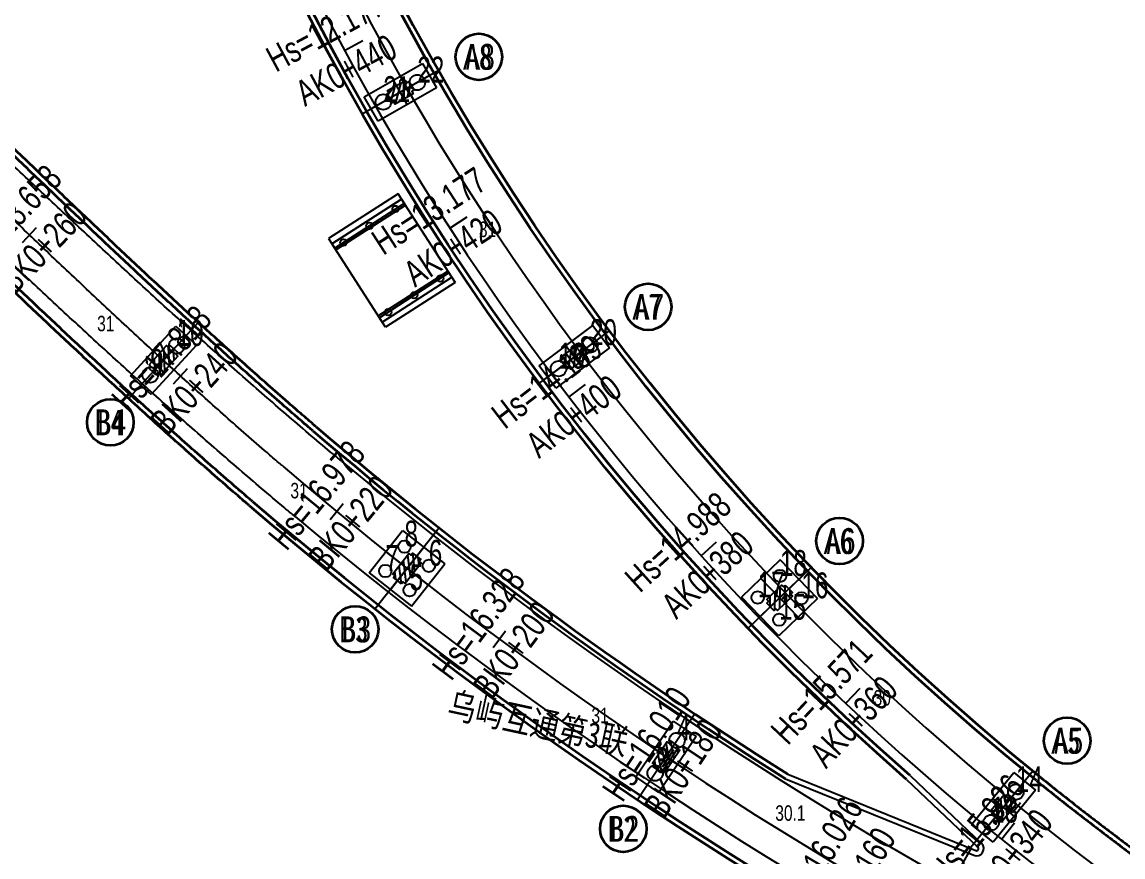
# Model space of a CAD drawing. Extents: x 0 to 558779, y 0 to 2762081.
# Drawn here: x 517249.7 to 517356.3, y 2757946.2 to 2758027 of the extents above; entities that cross this region are included whole.
import ezdxf
from ezdxf.enums import TextEntityAlignment as Align

# ---------------------------------------------------------------- set-up
doc = ezdxf.new("R2010")
doc.units = 0
doc.header["$LTSCALE"] = 20
doc.linetypes.add('CENTER', pattern=[2, 1.25, -0.25, 0.25, -0.25])
doc.linetypes.add('HIDDEN', pattern=[0.375, 0.25, -0.125])
for name, color, linetype in [('B-标线', 8, 'Continuous'), ('DL-互通边线', 75, 'Continuous'), ('DL-非机动车道边线', 6, 'Continuous'), ('L-主桥边线', 240, 'Continuous'), ('QL-主线桥墩', 191, 'Continuous'), ('QL-分孔线', 4, 'Continuous'), ('QL-墩号', 6, 'Continuous'), ('QL-桥墩', 191, 'Continuous'), ('QL-桥跨数值', 6, 'Continuous'), ('XW_2022', 7, 'Continuous'), ('XW_A-20220915', 7, 'Continuous'), ('XW_B-20220918', 7, 'Continuous'), ('交通层', 56, 'Continuous'), ('文本', 3, 'Continuous'), ('桩号-A', 7, 'Continuous'), ('设计高-A', 7, 'Continuous'), ('设计高-地面高-A', 7, 'Continuous'), ('设计高-地面高-B-20220918', 7, 'Continuous'), ('道路边线', 22, 'Continuous')]:
    doc.layers.add(name, color=color, linetype=linetype)
doc.layers.add('坐标标注', color=6, linetype='Continuous', plot=False)
doc.styles.add('FS', font='仿宋_GB2312.ttf', dxfattribs={"width": 0.75})
doc.styles.get("Standard").update_dxf_attribs({"font": 'fsdb_e.shx', "width": 0.7, "bigfont": 'hzdx.shx'})
doc.styles.add('仿宋', font='simfang_0.ttf', dxfattribs={"width": 0.8})
pattern_1 = [(51.1, (517345.593, 2757950.477), (-5.4356, 4.387), [5.08, -1.905]), (141.1, (517345.593, 2757950.477), (-4.387, -5.4356), [5.08, -1.905])]
pattern_2 = [(0, (0, 2e-10), (0, 6.985), [5.08, -1.905]), (90, (0, 2e-10), (-6.985, 4e-16), [5.08, -1.905])]
pattern_3 = [(0, (0, 0), (0, 6.985), [5.08, -1.905]), (90, (0, 0), (-6.985, 4e-16), [5.08, -1.905])]

# ---------------------------------------------------------------- blocks, each defined once
blk = doc.blocks.new('(9-1)8.5m花瓶墩单排桩2根1.5')
h = blk.add_hatch()
h.set_pattern_fill('ANGLE', color=256)
h.set_pattern_definition(pattern_2)
h.paths.add_polyline_path([(-1.25, -0.5), (-1.25, 0.5), (-1, 0.5), (-1, 0.75), (1, 0.75), (1, 0.5), (1.25, 0.5), (1.25, -0.5), (1, -0.5), (1, -0.75), (-1, -0.75), (-1, -0.5)])
h = blk.add_hatch()
h.set_pattern_fill('ANGLE', color=256)
h.set_pattern_definition(pattern_2)
h.paths.add_polyline_path([(-1.25, -0.5), (-1.25, 0.5), (-1, 0.5), (-1, 0.75), (1, 0.75), (1, 0.5), (1.25, 0.5), (1.25, -0.5), (1, -0.5), (1, -0.75), (-1, -0.75), (-1, -0.5)])
h = blk.add_hatch()
h.set_pattern_fill('ANSI31', color=3, scale=0.15)
h.paths.add_polyline_path([(-1.25, -0.5), (-1.25, 0.5), (-1, 0.5), (-1, 0.75), (1, 0.75), (1, 0.5), (1.25, 0.5), (1.25, -0.5), (1, -0.5), (1, -0.75), (-1, -0.75), (-1, -0.5)])
at = {"layer": 'QL-桥墩', "color": 1}
for p, q in [((-3.25, -1.35), (-3.25, 1.35)), ((-3.25, 1.35), (3.25, 1.35)), ((3.25, 1.35), (3.25, -1.35)), ((3.25, -1.35), (-3.25, -1.35))]:
    blk.add_line(p, q, dxfattribs=at)
at = {"layer": 'QL-桥墩', "color": 3, "linetype": 'CENTER'}
for p, q in [((0, -1.35), (0, 1.35)), ((3.25, 0), (-3.25, 0))]:
    blk.add_line(p, q, dxfattribs=at)
at = {"layer": 'QL-桥墩', "color": 1, "ltscale": 0.1}
blk.add_lwpolyline([(-1.25, -0.5), (-1.25, 0.5), (-1, 0.5), (-1, 0.75), (1, 0.75), (1, 0.5), (1.25, 0.5), (1.25, -0.5), (1, -0.5), (1, -0.75), (-1, -0.75), (-1, -0.5)], close=True, dxfattribs=at)
at = {"layer": 'QL-桥墩', "color": 3}
for centre in [(-1.9, 0), (1.9, 0)]:
    blk.add_circle(centre, 0.75, dxfattribs=at)
blk = doc.blocks.new('(9-2)8.5m花瓶墩双排桩4根1.2')
h = blk.add_hatch()
h.set_pattern_fill('ANGLE', color=256)
h.set_pattern_definition(pattern_3)
h.paths.add_polyline_path([(-1.25, -0.5), (-1.25, 0.5), (-1, 0.5), (-1, 0.75), (1, 0.75), (1, 0.5), (1.25, 0.5), (1.25, -0.5), (1, -0.5), (1, -0.75), (-1, -0.75), (-1, -0.5)])
h = blk.add_hatch()
h.set_pattern_fill('ANGLE', color=256)
h.set_pattern_definition(pattern_3)
h.paths.add_polyline_path([(-1.25, -0.5), (-1.25, 0.5), (-1, 0.5), (-1, 0.75), (1, 0.75), (1, 0.5), (1.25, 0.5), (1.25, -0.5), (1, -0.5), (1, -0.75), (-1, -0.75), (-1, -0.5)])
h = blk.add_hatch()
h.set_pattern_fill('ANSI31', color=3, scale=0.15)
h.paths.add_polyline_path([(-1.25, -0.5), (-1.25, 0.5), (-1, 0.5), (-1, 0.75), (1, 0.75), (1, 0.5), (1.25, 0.5), (1.25, -0.5), (1, -0.5), (1, -0.75), (-1, -0.75), (-1, -0.5)])
at = {"layer": 'QL-桥墩', "color": 1}
for p, q in [((-2.6, 2.6), (2.6, 2.6)), ((-2.6, 2.6), (-2.6, -2.6)), ((2.6, 2.6), (2.6, -2.6)), ((-2.6, -2.6), (2.6, -2.6))]:
    blk.add_line(p, q, dxfattribs=at)
at = {"layer": 'QL-桥墩', "color": 3, "linetype": 'CENTER'}
for p, q in [((0, 2.6), (0, -2.6)), ((-2.6, 0), (2.6, 0))]:
    blk.add_line(p, q, dxfattribs=at)
at = {"layer": 'QL-桥墩', "color": 1}
blk.add_lwpolyline([(-1.25, -0.5), (-1.25, 0.5), (-1, 0.5), (-1, 0.75), (1, 0.75), (1, 0.5), (1.25, 0.5), (1.25, -0.5), (1, -0.5), (1, -0.75), (-1, -0.75), (-1, -0.5)], close=True, dxfattribs=at)
at = {"layer": 'QL-桥墩', "color": 3, "ltscale": 0.1}
for centre in [(-1.5, 1.5), (1.5, 1.5), (-1.5, -1.5), (1.5, -1.5)]:
    blk.add_circle(centre, 0.6, dxfattribs=at)
blk = doc.blocks.new('(10-1)10m花瓶墩单排桩2根1.5')
h = blk.add_hatch()
h.set_pattern_fill('ANGLE', color=256)
h.set_pattern_definition(pattern_2)
h.paths.add_polyline_path([(-1.5, -0.5), (-1.5, 0.5), (-1.25, 0.5), (-1.25, 0.75), (1.25, 0.75), (1.25, 0.5), (1.5, 0.5), (1.5, -0.5), (1.25, -0.5), (1.25, -0.75), (-1.25, -0.75), (-1.25, -0.5)])
h = blk.add_hatch()
h.set_pattern_fill('ANGLE', color=256)
h.set_pattern_definition(pattern_2)
h.paths.add_polyline_path([(-1.5, -0.5), (-1.5, 0.5), (-1.25, 0.5), (-1.25, 0.75), (1.25, 0.75), (1.25, 0.5), (1.5, 0.5), (1.5, -0.5), (1.25, -0.5), (1.25, -0.75), (-1.25, -0.75), (-1.25, -0.5)])
h = blk.add_hatch()
h.set_pattern_fill('ANSI31', color=3, scale=0.15)
h.paths.add_polyline_path([(-1.5, -0.5), (-1.5, 0.5), (-1.25, 0.5), (-1.25, 0.75), (1.25, 0.75), (1.25, 0.5), (1.5, 0.5), (1.5, -0.5), (1.25, -0.5), (1.25, -0.75), (-1.25, -0.75), (-1.25, -0.5)])
at = {"layer": 'QL-桥墩', "color": 1}
for p, q in [((-3.25, -1.35), (-3.25, 1.35)), ((-3.25, 1.35), (3.25, 1.35)), ((3.25, 1.35), (3.25, -1.35)), ((3.25, -1.35), (-3.25, -1.35))]:
    blk.add_line(p, q, dxfattribs=at)
at = {"layer": 'QL-桥墩', "color": 3, "linetype": 'CENTER'}
for p, q in [((0, -1.35), (0, 1.35)), ((3.25, 0), (-3.25, 0))]:
    blk.add_line(p, q, dxfattribs=at)
at = {"layer": 'QL-桥墩', "color": 1}
blk.add_lwpolyline([(-1.5, -0.5), (-1.5, 0.5), (-1.25, 0.5), (-1.25, 0.75), (1.25, 0.75), (1.25, 0.5), (1.5, 0.5), (1.5, -0.5), (1.25, -0.5), (1.25, -0.75), (-1.25, -0.75), (-1.25, -0.5)], close=True, dxfattribs=at)
at = {"layer": 'QL-桥墩', "color": 3}
for centre in [(-1.9, 0), (1.9, 0)]:
    blk.add_circle(centre, 0.75, dxfattribs=at)
blk = doc.blocks.new('(10-2)10m花瓶墩双排桩4根1.2')
h = blk.add_hatch()
h.set_pattern_fill('ANGLE', color=256)
h.set_pattern_definition(pattern_3)
h.paths.add_polyline_path([(-1.5, -0.5), (-1.5, 0.5), (-1.25, 0.5), (-1.25, 0.75), (1.25, 0.75), (1.25, 0.5), (1.5, 0.5), (1.5, -0.5), (1.25, -0.5), (1.25, -0.75), (-1.25, -0.75), (-1.25, -0.5)])
h = blk.add_hatch()
h.set_pattern_fill('ANGLE', color=256)
h.set_pattern_definition(pattern_3)
h.paths.add_polyline_path([(-1.5, -0.5), (-1.5, 0.5), (-1.25, 0.5), (-1.25, 0.75), (1.25, 0.75), (1.25, 0.5), (1.5, 0.5), (1.5, -0.5), (1.25, -0.5), (1.25, -0.75), (-1.25, -0.75), (-1.25, -0.5)])
h = blk.add_hatch()
h.set_pattern_fill('ANSI31', color=3, scale=0.15)
h.paths.add_polyline_path([(-1.5, -0.5), (-1.5, 0.5), (-1.25, 0.5), (-1.25, 0.75), (1.25, 0.75), (1.25, 0.5), (1.5, 0.5), (1.5, -0.5), (1.25, -0.5), (1.25, -0.75), (-1.25, -0.75), (-1.25, -0.5)])
at = {"layer": 'QL-桥墩', "color": 1}
for p, q in [((-2.6, 2.6), (2.6, 2.6)), ((-2.6, 2.6), (-2.6, -2.6)), ((2.6, 2.6), (2.6, -2.6)), ((-2.6, -2.6), (2.6, -2.6))]:
    blk.add_line(p, q, dxfattribs=at)
at = {"layer": 'QL-桥墩', "color": 3, "linetype": 'CENTER'}
for p, q in [((0, 2.6), (0, -2.6)), ((-2.6, 0), (2.6, 0))]:
    blk.add_line(p, q, dxfattribs=at)
at = {"layer": 'QL-桥墩', "color": 1, "ltscale": 0.1}
blk.add_lwpolyline([(-1.5, -0.5), (-1.5, 0.5), (-1.25, 0.5), (-1.25, 0.75), (1.25, 0.75), (1.25, 0.5), (1.5, 0.5), (1.5, -0.5), (1.25, -0.5), (1.25, -0.75), (-1.25, -0.75), (-1.25, -0.5)], close=True, dxfattribs=at)
at = {"layer": 'QL-桥墩', "color": 3, "ltscale": 0.1}
for centre in [(-1.5, 1.5), (1.5, 1.5), (-1.5, -1.5), (1.5, -1.5)]:
    blk.add_circle(centre, 0.6, dxfattribs=at)
blk = doc.blocks.new('主线桥墩10.09')
at = {"layer": 'L-主桥边线', "lineweight": 35}
for points in [[(-22.0935, 24.2385, 0.06666594), (484.4884, -122.4188)], [(-32.9862, -0.4667, 0.06689089), (482.2643, -149.386)]]:
    blk.add_lwpolyline(points, format="xyb", dxfattribs=at)
at = {"layer": 'L-主桥边线', "color": 1, "lineweight": 35}
for points in [[(-27.4431, 12.1164, 0.0745331), (544.5783, -143.8253), (1927.5544, -306.876)], [(-27.6447, 11.6589, 0.0745331), (544.5198, -144.3219), (1927.4958, -307.3726)]]:
    blk.add_lwpolyline(points, format="xyb", dxfattribs=at)
at = {"layer": '文本', "style": '仿宋', "width": 0.8}
blk.add_text('乌屿互通第3联', height=2.5, rotation=347.78053, dxfattribs=at).set_placement((269.9109, -40.1069))
blk = doc.blocks.new('桥台')
at = {"layer": '交通层', "color": 0, "linetype": 'Continuous'}
for p, q in [((482112.9, 2963428.93), (482104.9, 2963428.93)), ((482104.9, 2963428.93), (482104.9, 2963427.63)), ((482112.9, 2963427.63), (482112.9, 2963428.93)), ((482104.9, 2963428.33), (482112.9, 2963428.33)), ((482104.9, 2963427.63), (482112.9, 2963427.63))]:
    blk.add_line(p, q, dxfattribs=at)
blk = doc.blocks.new('滞洪区栈桥')
at = {"color": 1}
for p, q in [((517383.62, 2757993.98), (517383.62, 2757985.98)), ((517391.62, 2757993.98), (517391.62, 2757985.98))]:
    blk.add_line(p, q, dxfattribs=at)
at = {"color": 7}
blk.add_lwpolyline([(517392.12, 2757993.98), (517383.12, 2757993.98), (517383.12, 2757985.98), (517392.12, 2757985.98), (517392.12, 2757993.98)], dxfattribs=at)
blk.add_lwpolyline([(517392.12, 2757993.98), (517383.12, 2757993.98), (517383.12, 2757985.98), (517392.12, 2757985.98), (517392.12, 2757993.98)], dxfattribs=at)
at = {"color": 2}
for centre in [(517383.62, 2757992.98), (517391.62, 2757992.98), (517383.62, 2757989.98), (517391.62, 2757989.98), (517383.62, 2757986.98), (517391.62, 2757986.98)]:
    blk.add_circle(centre, 0.315, dxfattribs=at)
at = {"layer": '交通层', "color": 0, "linetype": 'Continuous', "rotation": 90.00000000704667}
blk.add_blockref('桥台', (3480811.45, 2275881.08), dxfattribs=at)
at = {"layer": '交通层', "color": 0, "linetype": 'Continuous', "xscale": -1, "rotation": 269.9999999929533}
blk.add_blockref('桥台', (-2446036.21, 2275881.08), dxfattribs=at)

msp = doc.modelspace()

# ---------------------------------------------------------------- hatches: boundary and pattern name
h = msp.add_hatch()
h.set_pattern_fill('ANGLE', color=256, angle=51.09499)
h.set_pattern_definition(pattern_1)
h.paths.add_polyline_path([(517345.197, 2757949.19), (517344.419, 2757949.819), (517344.576, 2757950.013), (517344.382, 2757950.17), (517345.638, 2757951.726), (517345.832, 2757951.569), (517345.989, 2757951.764), (517346.767, 2757951.136), (517346.61, 2757950.941), (517346.805, 2757950.784), (517345.549, 2757949.228), (517345.354, 2757949.385)])
h = msp.add_hatch()
h.set_pattern_fill('ANGLE', color=256, angle=51.09499)
h.set_pattern_definition(pattern_1)
h.paths.add_polyline_path([(517345.197, 2757949.19), (517344.419, 2757949.819), (517344.576, 2757950.013), (517344.382, 2757950.17), (517345.638, 2757951.726), (517345.832, 2757951.569), (517345.989, 2757951.764), (517346.767, 2757951.136), (517346.61, 2757950.941), (517346.805, 2757950.784), (517345.549, 2757949.228), (517345.354, 2757949.385)])

# ---------------------------------------------------------------- linework, layer by layer
at = {"layer": 'B-标线', "lineweight": 35, "flags": 128}
for points in [[(516332.954, 2758339.614), (516966.687, 2758045.768, 0.0793686), (517567.751, 2757875.684), (518685.096, 2757743.951)], [(516325.172, 2758322.83), (516958.905, 2758028.984, 0.0793686), (517565.584, 2757857.312), (518685.096, 2757725.323)], [(516323.91, 2758320.109), (516957.643, 2758026.263, 0.0793686), (517565.233, 2757854.332), (518685.096, 2757722.302)]]:
    msp.add_lwpolyline(points, format="xyb", dxfattribs=at)
at = {"layer": 'B-标线', "linetype": 'HIDDEN', "lineweight": 35, "ltscale": 5, "flags": 128}
for points in [[(516331.271, 2758335.985), (516965.005, 2758042.139, 0.0793686), (517567.282, 2757871.712), (518685.096, 2757739.923)], [(516331.482, 2758336.439), (516965.215, 2758042.593, 0.0793686), (517567.341, 2757872.208), (518685.096, 2757740.427)], [(516329.694, 2758332.583), (516963.427, 2758038.737, 0.0793686), (517566.843, 2757867.988), (518685.096, 2757736.147)], [(516328.116, 2758329.181), (516961.85, 2758035.335, 0.0793686), (517566.404, 2757864.263), (518685.096, 2757732.371)], [(516326.644, 2758326.005), (516960.377, 2758032.16, 0.0793686), (517565.994, 2757860.788), (518685.096, 2757728.847)], [(516322.438, 2758316.933), (516956.171, 2758023.087, 0.0793686), (517564.823, 2757850.856), (518947.799, 2757687.806, 0.0200316), (519307.547, 2757659.942), (521003.552, 2757596.752)], [(516320.965, 2758313.758), (516954.699, 2758019.912, 0.0793686), (517564.414, 2757847.38), (518947.39, 2757684.33, 0.0200316), (519307.417, 2757656.444), (521003.422, 2757593.254)], [(516319.388, 2758310.356), (516953.121, 2758016.51, 0.0793686), (517563.975, 2757843.656), (518946.951, 2757680.605, 0.0200316), (519307.277, 2757652.697), (521003.282, 2757589.507)], [(516317.81, 2758306.954), (516951.544, 2758013.108, 0.0793686), (517563.535, 2757839.932), (518946.511, 2757676.881, 0.0200316), (519307.137, 2757648.95), (521003.142, 2757585.76)]]:
    msp.add_lwpolyline(points, format="xyb", dxfattribs=at)
at = {"layer": 'B-标线', "linetype": 'Continuous', "ltscale": 4}
for points in [[(516801.449, 2758113.842), (516963.427, 2758038.737, 0.0793686), (517566.843, 2757867.988), (518230.085, 2757789.792)], [(516796.927, 2758104.09), (516958.905, 2758028.984, 0.0793686), (517565.584, 2757857.312), (518228.827, 2757779.116)], [(516795.665, 2758101.368), (516957.643, 2758026.263, 0.0793686), (517565.233, 2757854.332), (518228.475, 2757776.137)], [(516791.143, 2758091.615), (516953.121, 2758016.51, 0.0793686), (517563.975, 2757843.656), (518227.217, 2757765.461)]]:
    msp.add_lwpolyline(points, format="xyb", dxfattribs=at)
at = {"layer": 'B-标线', "linetype": 'Continuous', "ltscale": 4, "flags": 128}
for points in [[(517280.689, 2757984.46, -0.0003157), (517280.305, 2757984.78, -0.0005589), (517279.612, 2757985.36, -0.0016677), (517277.468, 2757987.17, -0.0015677), (517275.336, 2757988.995, -0.0014677), (517273.213, 2757990.833, -0.0013677), (517271.1, 2757992.684, -0.0012677), (517268.996, 2757994.547, -0.0011677), (517266.9, 2757996.422, -0.0010677), (517264.811, 2757998.307, -0.0009677), (517262.729, 2758000.201, -0.0008677), (517260.652, 2758002.103, -0.0007677), (517258.581, 2758004.014, -0.0006677), (517256.515, 2758005.931, -0.0005677), (517254.452, 2758007.855, -0.0004677), (517252.392, 2758009.783, -0.0003677), (517250.334, 2758011.716, -0.0002677), (517248.278, 2758013.653, -0.0001677), (517246.222, 2758015.592, -0.0000677), (517244.167, 2758017.534), (517243.803, 2758017.877)], [(517276.21, 2757979.081, -0.0003157), (517275.819, 2757979.407, -0.0005589), (517275.113, 2757979.997, -0.0016677), (517272.934, 2757981.837, -0.0015677), (517270.769, 2757983.69, -0.0014677), (517268.615, 2757985.555, -0.0013677), (517266.473, 2757987.432, -0.0012677), (517264.342, 2757989.318, -0.0011677), (517262.222, 2757991.215, -0.0010677), (517260.111, 2757993.119, -0.0009677), (517258.008, 2757995.032, -0.0008677), (517255.914, 2757996.951, -0.0007677), (517253.827, 2757998.876, -0.0006677), (517251.747, 2758000.806, -0.0005677), (517249.672, 2758002.74, -0.0004677), (517247.603, 2758004.678, -0.0003677), (517245.538, 2758006.618, -0.0002677), (517243.476, 2758008.56, -0.0001677), (517241.417, 2758010.502, -0.0000677), (517239.36, 2758012.445), (517238.996, 2758012.788)]]:
    msp.add_lwpolyline(points, format="xyb", dxfattribs=at)
at = {"layer": 'B-标线', "linetype": 'Continuous', "ltscale": 4}
for centre, radius, start, end in [((517500.949, 2758142.977), 246.5, 173.71964, 253.57776), ((517534.414, 2758289.15), 396.5, 230.21485, 255.72635), ((517534.414, 2758289.15), 403.5, 230.21485, 255.72635)]:
    msp.add_arc(centre, radius, start, end, dxfattribs=at)
at = {"layer": 'B-标线', "linetype": 'HIDDEN', "ltscale": 4}
for radius in [1991.5, 1995, 2005, 2008.5]:
    msp.add_arc((517799.584, 2759842.065), radius, 245.124064, 263.275957, dxfattribs=at)
at = {"layer": 'DL-互通边线'}
for p, q in [((517323.866, 2757954.197), (517342.05, 2757946.809)), ((517323.637, 2757953.75), (517341.862, 2757946.346)), ((517335.354, 2757953.688), (517342.263, 2757947.139)), ((517335.69, 2757954.057), (517342.607, 2757947.502))]:
    msp.add_line(p, q, dxfattribs=at)
at = {"layer": 'DL-互通边线', "lineweight": 35, "flags": 128}
for points in [[(517335.354, 2757953.688, -0.2451614), (517250.958, 2758170.49, -0.0006944)], [(517335.69, 2757954.057, -0.245172), (517251.455, 2758170.435, -0.0006944)], [(517347.915, 2757953.576, -0.2555592), (517258.91, 2758169.614, -0.0006944)], [(517348.229, 2757953.965, -0.2555592), (517259.407, 2758169.56, -0.0006944)], [(517278.219, 2757987.798, -0.0003225), (517277.84, 2757988.123, -0.0009259), (517276.722, 2757989.085, -0.0015688), (517274.742, 2757990.808, -0.0014688), (517272.771, 2757992.545, -0.0013688), (517270.808, 2757994.293, -0.0012688), (517268.853, 2757996.054, -0.0011688), (517266.905, 2757997.825, -0.0010688), (517264.963, 2757999.606, -0.0009688), (517263.027, 2758001.397, -0.0008688), (517261.097, 2758003.196, -0.0007688), (517259.171, 2758005.003, -0.0006688), (517257.248, 2758006.817, -0.0005688), (517255.329, 2758008.636, -0.0004688), (517253.412, 2758010.461, -0.0003688), (517251.496, 2758012.291, -0.0002688), (517249.582, 2758014.125, -0.0001688), (517247.667, 2758015.961, -0.0000688), (517245.752, 2758017.8), (517245.392, 2758018.147)], [(517277.894, 2757987.418, -0.0003225), (517277.514, 2757987.744, -0.0009259), (517276.395, 2757988.707, -0.0015688), (517274.413, 2757990.432, -0.0014688), (517272.439, 2757992.17, -0.0013688), (517270.474, 2757993.921, -0.0012688), (517268.517, 2757995.683, -0.0011688), (517266.568, 2757997.456, -0.0010688), (517264.624, 2757999.239, -0.0009688), (517262.687, 2758001.031, -0.0008688), (517260.755, 2758002.831, -0.0007688), (517258.828, 2758004.639, -0.0006688), (517256.905, 2758006.453, -0.0005688), (517254.984, 2758008.274, -0.0004688), (517253.067, 2758010.1, -0.0003688), (517251.151, 2758011.93, -0.0002688), (517249.236, 2758013.764, -0.0001688), (517247.321, 2758015.601, -0.0000688), (517245.406, 2758017.44), (517245.045, 2758017.786)], [(517271.717, 2757980.201, -0.0003225), (517271.328, 2757980.534, -0.0009259), (517270.183, 2757981.52, -0.0015688), (517268.155, 2757983.285, -0.0014688), (517266.139, 2757985.06, -0.0013688), (517264.136, 2757986.845, -0.0012688), (517262.143, 2757988.639, -0.0011688), (517260.16, 2757990.442, -0.0010688), (517258.187, 2757992.252, -0.0009688), (517256.223, 2757994.069, -0.0008688), (517254.267, 2757995.892, -0.0007688), (517252.318, 2757997.72, -0.0006688), (517250.376, 2757999.552, -0.0005688), (517248.44, 2758001.387, -0.0004688), (517246.51, 2758003.225, -0.0003688), (517244.584, 2758005.065, -0.0002688), (517242.661, 2758006.906, -0.0001688), (517240.742, 2758008.748, -0.0000688), (517238.825, 2758010.588), (517238.464, 2758010.935)], [(517272.042, 2757980.58, -0.0003225), (517271.654, 2757980.913, -0.0009259), (517270.51, 2757981.899, -0.0015688), (517268.484, 2757983.661, -0.0014688), (517266.471, 2757985.434, -0.0013688), (517264.469, 2757987.217, -0.0012688), (517262.478, 2757989.01, -0.0011688), (517260.497, 2757990.811, -0.0010688), (517258.526, 2757992.62, -0.0009688), (517256.563, 2757994.436, -0.0008688), (517254.608, 2757996.257, -0.0007688), (517252.661, 2757998.084, -0.0006688), (517250.72, 2757999.915, -0.0005688), (517248.785, 2758001.75, -0.0004688), (517246.855, 2758003.587, -0.0003688), (517244.929, 2758005.427, -0.0002688), (517243.007, 2758007.267, -0.0001688), (517241.088, 2758009.108, -0.0000688), (517239.171, 2758010.949), (517238.811, 2758011.295)], [(517347.915, 2757953.576, 0.0017437), (517349.434, 2757952.357, 0.0017504), (517350.962, 2757951.149, 0.0017572), (517352.499, 2757949.951, 0.0017639), (517354.043, 2757948.764, 0.0017707), (517355.597, 2757947.588, 0.0017775), (517357.158, 2757946.423, 0.0017843)], [(517348.229, 2757953.965, 0.0017437), (517349.746, 2757952.748, 0.0017504), (517351.271, 2757951.542, 0.0017572), (517352.805, 2757950.346, 0.0017639), (517354.347, 2757949.162, 0.0017707), (517355.897, 2757947.988, 0.0017775), (517357.456, 2757946.825, 0.0017843)]]:
    msp.add_lwpolyline(points, format="xyb", dxfattribs=at)
at = {"layer": 'DL-互通边线', "lineweight": 35}
for radius, end in [(387.5, 237.8485), (387, 237.842), (397, 256.01868), (396.5, 256.01868)]:
    msp.add_arc((517529.849, 2758281.825), radius, 229.44287, end, dxfattribs=at)
at = {"layer": 'DL-互通边线'}
for radius in [0.7, 0.2]:
    msp.add_arc((517342.125, 2757946.994), radius, 247.88866, 46.53428, dxfattribs=at)
at = {"layer": 'DL-非机动车道边线', "flags": 128}
msp.add_lwpolyline([(517535.46, 2757890.27, -0.0146571), (517507.033, 2757896.505), (517437.436, 2757913.924, -0.0753461), (517405.22, 2757927.38, 0.2413342), (517351.996, 2757931.243, -0.1668886), (517289.478, 2757926.832, -0.0100216), (517213.136, 2757948.813, -0.4340586), (517208.994, 2757957.358), (517210.719, 2757961.839)], format="xyb", dxfattribs=at)
at = {"layer": 'L-主桥边线', "lineweight": 35}
for points in [[(516801.974, 2758114.976), (516963.953, 2758039.871, 0.071497), (517505.348, 2757877.477)], [(516801.764, 2758114.523), (516963.743, 2758039.417, 0.0715019), (517505.312, 2757876.977)], [(516796.19, 2758102.502), (516958.169, 2758027.397, 0.0793686), (517565.38, 2757855.574), (518228.622, 2757777.378)], [(516796.401, 2758102.956), (516958.379, 2758027.85, 0.0793686), (517565.438, 2757856.07), (518228.68, 2757777.875)], [(516790.617, 2758090.481), (516952.595, 2758015.376, 0.0715935), (517502.113, 2757850.66, 0.0715935)], [(516790.827, 2758090.935), (516952.806, 2758015.83, 0.075605), (517533.998, 2757846.662)]]:
    msp.add_lwpolyline(points, format="xyb", dxfattribs=at)
at = {"layer": 'QL-分孔线', "color": 1}
for p, q in [((517290.042, 2758022.282), (517282.664, 2758018.061)), ((517266.805, 2757997.916), (517260.059, 2757990.535)), ((517347.582, 2757954.489), (517341.414, 2757946.909)), ((517341.578, 2757947), (517335.268, 2757935.779))]:
    msp.add_line(p, q, dxfattribs=at)
at = {"layer": 'QL-分孔线', "color": 3}
for p, q in [((517306.589, 2757997.124), (517299.79, 2757992.022)), ((517290.103, 2757978.03), (517283.908, 2757970.18)), ((517326.121, 2757974.205), (517320.005, 2757968.301)), ((517314.852, 2757960.04), (517309.296, 2757951.725))]:
    msp.add_line(p, q, dxfattribs=at)
at = {"layer": 'QL-墩号', "lineweight": 35}
for centre in [(517293.956, 2758023.603), (517293.956, 2758023.603), (517310.347, 2757999.406), (517310.347, 2757999.406), (517258.293, 2757988.238), (517258.293, 2757988.238), (517328.869, 2757976.756), (517328.869, 2757976.756), (517281.979, 2757968.21), (517350.897, 2757957.437), (517350.897, 2757957.437), (517307.934, 2757948.908)]:
    msp.add_circle(centre, 2.25, dxfattribs=at)
at = {"layer": 'XW_2022', "color": 2}
msp.add_arc((517799.584, 2759842.065), 2000, 245.124064, 263.275957, dxfattribs=at)
at = {"layer": 'XW_A-20220915', "color": 2}
msp.add_arc((517500.949, 2758142.977), 250, 173.71964, 253.57776, dxfattribs=at)
at = {"layer": 'XW_B-20220918', "color": 6, "flags": 128}
msp.add_lwpolyline([(517274.968, 2757983.999, -0.0003225), (517274.584, 2757984.328, -0.0009259), (517273.452, 2757985.303, -0.0015688), (517271.448, 2757987.047, -0.0014688), (517269.455, 2757988.802, -0.0013688), (517267.472, 2757990.569, -0.0012688), (517265.498, 2757992.347, -0.0011688), (517263.532, 2757994.134, -0.0010688), (517261.575, 2757995.929, -0.0009688), (517259.625, 2757997.733, -0.0008688), (517257.682, 2757999.544, -0.0007688), (517255.744, 2758001.361, -0.0006688), (517253.812, 2758003.184, -0.0005688), (517251.885, 2758005.012, -0.0004688), (517249.961, 2758006.843, -0.0003688), (517248.04, 2758008.678, -0.0002688), (517246.121, 2758010.516, -0.0001688), (517244.205, 2758012.354, -0.0000688), (517242.289, 2758014.194), (517241.928, 2758014.541)], format="xyb", dxfattribs=at)
at = {"layer": 'XW_B-20220918', "color": 2}
msp.add_arc((517529.849, 2758281.825), 392, 229.44287, 256.01868, dxfattribs=at)
at = {"layer": '设计高-地面高-A', "color": 7}
for p, q in [((517280.954, 2758024.224), (517282.714, 2758025.175)), ((517291.147, 2758007.023), (517292.826, 2758008.111)), ((517302.683, 2757990.692), (517304.269, 2757991.91)), ((517315.487, 2757975.335), (517316.971, 2757976.676)), ((517329.477, 2757961.05), (517330.849, 2757962.505)), ((517344.564, 2757947.929), (517345.815, 2757949.489))]:
    msp.add_line(p, q, dxfattribs=at)
at = {"layer": '设计高-地面高-B-20220918', "color": 3}
for p, q in [((517249.776, 2758005.638), (517251.156, 2758007.086)), ((517264.417, 2757991.977), (517265.76, 2757993.458)), ((517279.554, 2757978.837), (517280.827, 2757980.379)), ((517295.331, 2757966.467), (517296.525, 2757968.072)), ((517311.719, 2757954.917), (517312.829, 2757956.581))]:
    msp.add_line(p, q, dxfattribs=at)
at = {"layer": '道路边线', "flags": 128}
for points in [[(517535.738, 2757891.744, -0.0146571), (517507.397, 2757897.96), (517437.8, 2757915.379, -0.0753461), (517405.999, 2757928.662, 0.2413342), (517351.41, 2757932.624, -0.1668886), (517289.864, 2757928.282, -0.0100216), (517213.58, 2757950.246, -0.4340586), (517210.393, 2757956.819), (517215.715, 2757970.635), (517207.976, 2757973.69)], [(517535.831, 2757892.235, -0.0146571), (517507.518, 2757898.445), (517437.922, 2757915.864, -0.0753461), (517406.259, 2757929.089, 0.2413342), (517351.215, 2757933.084, -0.1668886), (517289.993, 2757928.765, -0.0100216), (517213.728, 2757950.723, -0.4340586), (517210.86, 2757956.639), (517216.36, 2757970.918), (517208.159, 2757974.155)]]:
    msp.add_lwpolyline(points, format="xyb", dxfattribs=at)

# ---------------------------------------------------------------- block references
at = {"rotation": 302.7153941449084}
msp.add_blockref('滞洪区栈桥', (-2082822.983, 1702715.129), dxfattribs=at)
at = {"layer": 'QL-主线桥墩'}
msp.add_blockref('主线桥墩10.09', (517020.86, 2757999.896), dxfattribs=at)
at = {"layer": 'QL-桥墩', "lineweight": 35}
for name, p, rotation in [('(9-1)8.5m花瓶墩单排桩2根1.5', (517286.353, 2758020.172), 29.78095975859123), ('(10-1)10m花瓶墩单排桩2根1.5', (517263.432, 2757994.226), 47.57549307749375), ('(9-1)8.5m花瓶墩单排桩2根1.5', (517303.19, 2757994.573), 36.88563641692881), ('(10-2)10m花瓶墩双排桩4根1.2', (517287.006, 2757974.105), 51.72053279135333), ('(9-2)8.5m花瓶墩双排桩4根1.2', (517323.063, 2757971.253), 223.9903130566365), ('(10-1)10m花瓶墩单排桩2根1.5', (517312.074, 2757955.882), 56.25157658566793), ('(9-1)8.5m花瓶墩单排桩2根1.5', (517344.736, 2757950.991), 50.86580660387007)]:
    msp.add_blockref(name, p, dxfattribs=dict(at, rotation=rotation))

# ---------------------------------------------------------------- texts
at = {"layer": 'QL-墩号', "lineweight": 35, "width": 0.75}
for s, p in [('A8', (517293.956, 2758023.603)), ('A8', (517293.956, 2758023.603)), ('B4', (517258.293, 2757988.238)), ('A6', (517328.869, 2757976.756)), ('A6', (517328.869, 2757976.756)), ('A5', (517350.897, 2757957.437)), ('A5', (517350.897, 2757957.437)), ('B2', (517307.934, 2757948.908)), ('B2', (517307.934, 2757948.908))]:
    msp.add_text(s, height=2.5, dxfattribs=at).set_placement(p, align=Align.MIDDLE_CENTER)
at = {"layer": 'QL-墩号', "lineweight": 35, "style": 'FS', "width": 0.75}
for s, p in [('A8', (517293.956, 2758023.603)), ('A7', (517310.347, 2757999.406)), ('B4', (517258.293, 2757988.238)), ('A6', (517328.869, 2757976.756)), ('B3', (517281.979, 2757968.21)), ('A5', (517350.897, 2757957.437)), ('B2', (517307.934, 2757948.908))]:
    msp.add_text(s, height=2.5, dxfattribs=at).set_placement(p, align=Align.MIDDLE_CENTER)
at = {"layer": 'QL-墩号', "color": 2, "lineweight": 35, "width": 0.75}
for s, p in [('A7', (517310.347, 2757999.406)), ('A7', (517310.347, 2757999.406)), ('B3', (517281.979, 2757968.21)), ('B3', (517281.979, 2757968.21))]:
    msp.add_text(s, height=2.5, dxfattribs=at).set_placement(p, align=Align.MIDDLE_CENTER)
at = {"layer": 'QL-桥跨数值', "lineweight": 35, "width": 0.75}
for s, p in [('31', (517294.798, 2758005.711)), ('31', (517257.846, 2757996.596)), ('31', (517276.551, 2757980.432)), ('30', (517332.997, 2757960.379)), ('31', (517305.688, 2757958.68)), ('30.1', (517324.11, 2757949.232))]:
    msp.add_text(s, height=1.5, dxfattribs=at).set_placement(p, align=Align.BOTTOM_CENTER)
at = {"layer": '坐标标注', "width": 0.7}
for s, p in [('22', (517288.002, 2758021.115)), ('21', (517284.704, 2758019.228)), ('10', (517264.713, 2757995.628)), ('20', (517304.709, 2757995.713)), ('19', (517301.67, 2757993.432)), ('9', (517262.15, 2757992.823)), ('8', (517286.757, 2757976.212)), ('6', (517289.112, 2757974.353)), ('7', (517284.899, 2757973.857)), ('18', (517323.1, 2757973.374)), ('5', (517287.254, 2757971.998)), ('17', (517320.942, 2757971.29)), ('16', (517325.184, 2757971.215)), ('15', (517323.026, 2757969.132)), ('4', (517313.13, 2757957.462)), ('3', (517311.019, 2757954.303)), ('14', (517345.935, 2757952.465)), ('13', (517343.537, 2757949.517))]:
    msp.add_text(s, height=2.5, dxfattribs=at).set_placement(p)
at = {"layer": '桩号-A', "color": 7, "width": 0.75}
for s, rotation, p in [('AK0+440', 28.36002, (517280.504, 2758023.413)), ('AK0+420', 32.94369, (517290.764, 2758006.179)), ('AK0+400', 37.52735, (517302.368, 2757989.82)), ('AK0+380', 42.11101, (517315.243, 2757974.44)), ('AK0+360', 46.69467, (517329.305, 2757960.138)), ('AK0+340', 51.27834, (517344.466, 2757947.006))]:
    msp.add_text(s, height=2.5, rotation=rotation, dxfattribs=at).set_placement(p, align=Align.TOP_CENTER)
at = {"layer": '设计高-A', "color": 7, "width": 0.75}
for s, rotation, p in [('Hs=12.177', 28.36002, (517280.029, 2758024.293)), ('Hs=13.177', 32.94369, (517290.22, 2758007.018)), ('Hs=14.169', 37.52735, (517301.759, 2757990.613)), ('Hs=14.988', 42.11101, (517314.572, 2757975.182)), ('Hs=15.571', 46.69467, (517328.578, 2757960.824)), ('Hs=15.926', 51.27834, (517343.686, 2757947.632))]:
    msp.add_text(s, height=2.5, rotation=rotation, dxfattribs=at).set_placement(p, align=Align.BOTTOM_CENTER)
at = {"layer": '设计高-地面高-B-20220918', "color": 3, "width": 0.75}
for s, rotation, p in [('Hs=18.658', 46.38124, (517250.104, 2758006.707)), ('Hs=17.818', 47.79892, (517264.718, 2757993.053)), ('Hs=16.978', 50.4402, (517279.805, 2757979.927)), ('Hs=16.328', 53.36346, (517295.527, 2757967.568)), ('Hs=16.010', 56.28671, (517311.858, 2757956.027)), ('Hs=16.026', 59.20997, (517328.757, 2757945.333))]:
    msp.add_text(s, height=2.5, rotation=rotation, dxfattribs=at).set_placement(p, align=Align.BOTTOM_CENTER)
for s, rotation, p in [('BK0+260', 46.38124, (517250.828, 2758006.017)), ('BK0+240', 47.79892, (517265.459, 2757992.382)), ('BK0+220', 50.4402, (517280.576, 2757979.29)), ('BK0+200', 53.36346, (517296.329, 2757966.971)), ('BK0+180', 56.28671, (517312.69, 2757955.471)), ('BK0+160', 59.20997, (517329.616, 2757944.821))]:
    msp.add_text(s, height=2.5, rotation=rotation, dxfattribs=at).set_placement(p, align=Align.TOP_CENTER)

doc.saveas('drawing.dxf')
